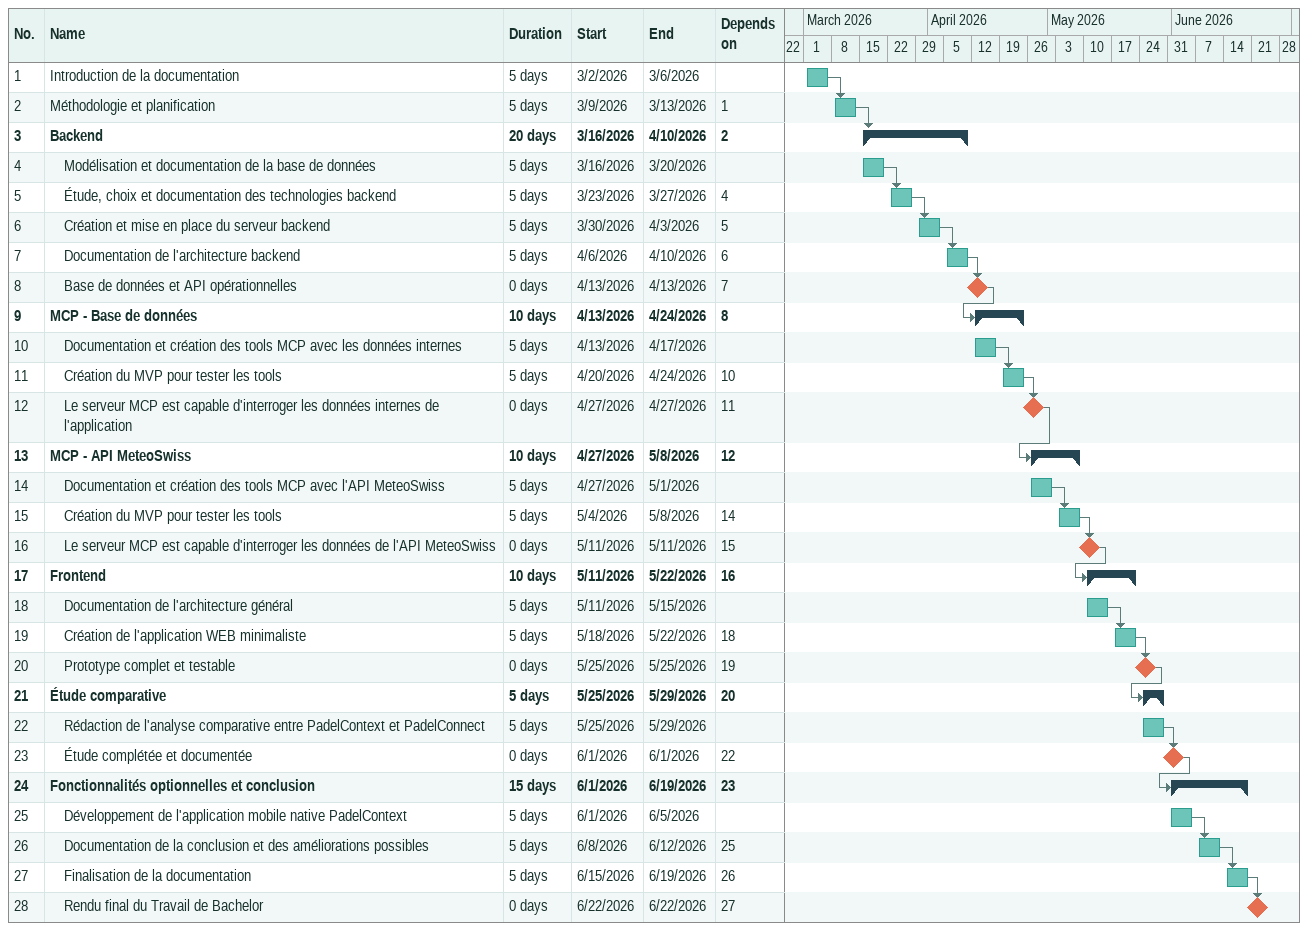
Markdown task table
| ID | Level | Task | Duration | Start | Finish | Predecessors |
|---|---|---|---|---|---|---|
| 1 | 1 | Introduction de la documentation | 5d | 2026-03-02 | 2026-03-06 |  |
| 2 | 1 | Méthodologie et planification | 5d | 2026-03-09 | 2026-03-13 | 1 |
| 3 | 1 | **Backend** | 20d | 2026-03-16 | 2026-04-10 | 2 |
| 4 | 2 | Modélisation et documentation de la base de données | 5d | 2026-03-16 | 2026-03-20 |  |
| 5 | 2 | Étude, choix et documentation des technologies backend | 5d | 2026-03-23 | 2026-03-27 | 4 |
| 6 | 2 | Création et mise en place du serveur backend | 5d | 2026-03-30 | 2026-04-03 | 5 |
| 7 | 2 | Documentation de l'architecture backend | 5d | 2026-04-06 | 2026-04-10 | 6 |
| 8 | 2 | Base de données et API opérationnelles | 0d | 2026-04-13 | 2026-04-13 | 7 |
| 9 | 1 | **MCP - Base de données** | 10d | 2026-04-13 | 2026-04-24 | 8 |
| 10 | 2 | Documentation et création des tools MCP avec les données internes | 5d | 2026-04-13 | 2026-04-17 |  |
| 11 | 2 | Création du MVP pour tester les tools | 5d | 2026-04-20 | 2026-04-24 | 10 |
| 12 | 2 | Le serveur MCP est capable d'interroger les données internes de l'application | 0d | 2026-04-27 | 2026-04-27 | 11 |
| 13 | 1 | **MCP - API MeteoSwiss** | 10d | 2026-04-27 | 2026-05-08 | 12 |
| 14 | 2 | Documentation et création des tools MCP avec l'API MeteoSwiss | 5d | 2026-04-27 | 2026-05-01 |  |
| 15 | 2 | Création du MVP pour tester les tools | 5d | 2026-05-04 | 2026-05-08 | 14 |
| 16 | 2 | Le serveur MCP est capable d'interroger les données de l'API MeteoSwiss | 0d | 2026-05-11 | 2026-05-11 | 15 |
| 17 | 1 | **Frontend** | 10d | 2026-05-11 | 2026-05-22 | 16 |
| 18 | 2 | Documentation de l'architecture général | 5d | 2026-05-11 | 2026-05-15 |  |
| 19 | 2 | Création de l'application WEB minimaliste | 5d | 2026-05-18 | 2026-05-22 | 18 |
| 20 | 2 | Prototype complet et testable | 0d | 2026-05-25 | 2026-05-25 | 19 |
| 21 | 1 | **Étude comparative** | 5d | 2026-05-25 | 2026-05-29 | 20 |
| 22 | 2 | Rédaction de l'analyse comparative entre PadelContext et PadelConnect | 5d | 2026-05-25 | 2026-05-29 |  |
| 23 | 2 | Étude complétée et documentée | 0d | 2026-06-01 | 2026-06-01 | 22 |
| 24 | 1 | **Fonctionnalités optionnelles et conclusion** | 15d | 2026-06-01 | 2026-06-19 | 23 |
| 25 | 2 | Développement de l'application mobile native PadelContext | 5d | 2026-06-01 | 2026-06-05 |  |
| 26 | 2 | Documentation de la conclusion et des améliorations possibles | 5d | 2026-06-08 | 2026-06-12 | 25 |
| 27 | 2 | Finalisation de la documentation | 5d | 2026-06-15 | 2026-06-19 | 26 |
| 28 | 2 | Rendu final du Travail de Bachelor | 0d | 2026-06-22 | 2026-06-22 | 27 |
